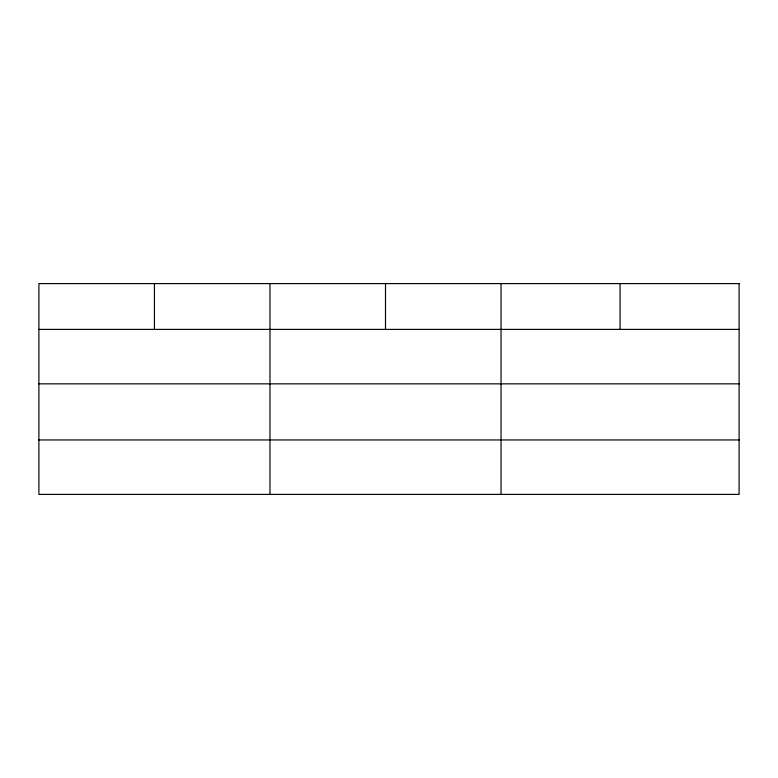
<?xml version="1.0" encoding="UTF-8"?>
<svg xmlns="http://www.w3.org/2000/svg" width="778" height="778" viewBox="0 0 778 778"><rect width="100%" height="100%" fill="white"/><g stroke="black" fill="none" stroke-linecap="round" stroke-linejoin="round"><path stroke-width="1.17" d="M38.9 329.386L739.1 329.386M38.9 383.846L739.1 383.846M38.9 439.949L739.1 439.949M620.066 283.591L620.066 329.386M501.032 283.591L501.032 494.409M385.499 283.591L385.499 329.386M269.966 283.591L269.966 494.409M154.433 283.591L154.433 329.386M739.1 283.591L38.9 283.591L38.9 494.409L739.1 494.409L739.1 283.591"/></g></svg>
